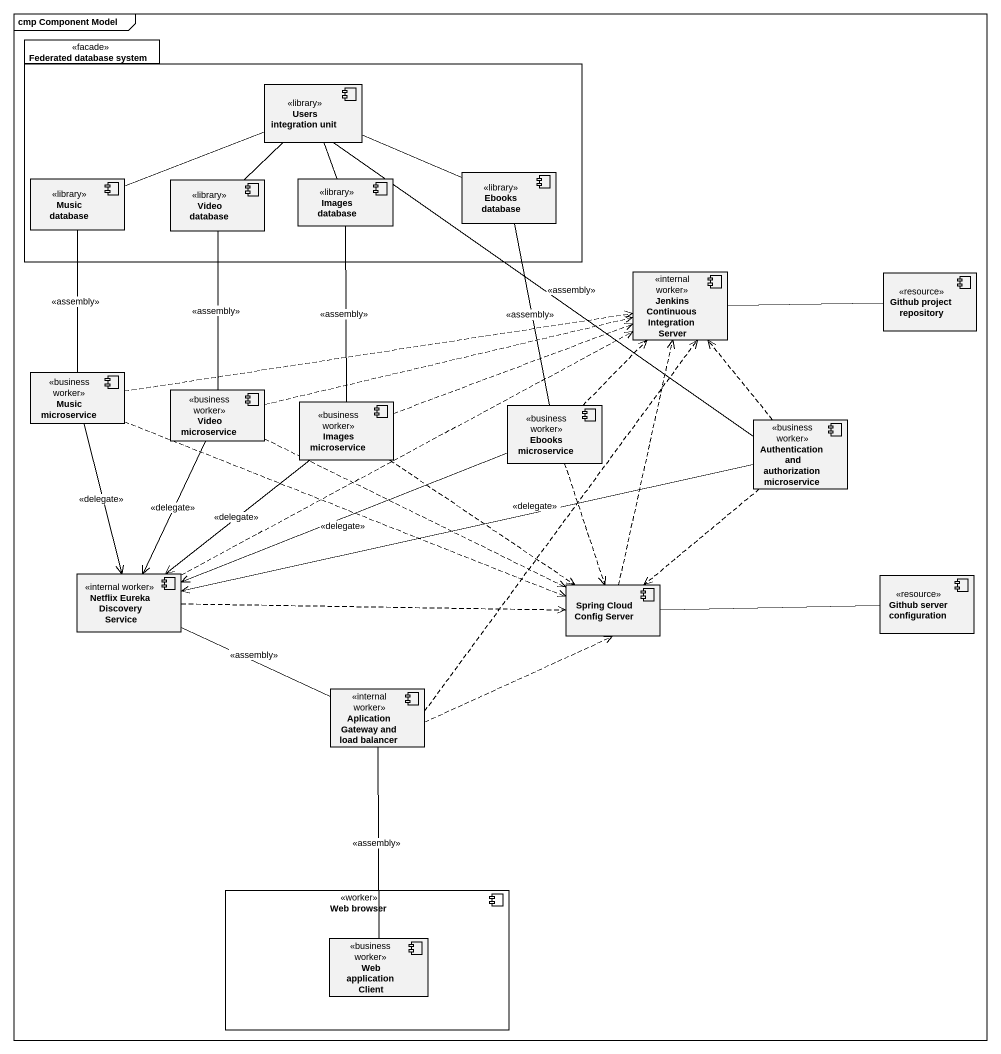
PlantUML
@startuml
mainframe cmp Component Model
package "Federated database system" as Federated_database_system <<facade>> {
  component "Users integration unit" as Users_integration_unit <<library>>
  component "Music database" as Music_database <<library>>
  component "Video database" as Video_database <<library>>
  component "Images database" as Images_database <<library>>
  component "Ebooks database" as Ebooks_database <<library>>
}
component "Jenkins Continuous Integration Server" as Jenkins_Continuous <<internal worker>>
component "Github project repository" as Github_project_repository <<resource>>
component "Music microservice" as Music_microservice <<business worker>>
component "Video microservice" as Video_microservice <<business worker>>
component "Images microservice" as Images_microservice <<business worker>>
component "Ebooks microservice" as Ebooks_microservice <<business worker>>
component "Authentication and authorization microservice" as Authentication_and <<business worker>>
component "Netflix Eureka Discovery Service" as Netflix_Eureka_Discovery <<internal worker>>
component "Spring Cloud Config Server" as Spring_Cloud_Config_Server
component "Github server configuration" as Github_server_configuration <<resource>>
component "Aplication Gateway and load balancer" as Aplication_Gateway_and_load <<internal worker>>
component "Web browser" as Web_browser <<worker>> {
  component "Web application Client" as Web_application_Client <<business worker>>
}
Users_integration_unit -left- Music_database
Users_integration_unit -- Video_database
Users_integration_unit -- Images_database
Users_integration_unit -right- Ebooks_database
Users_integration_unit -- Authentication_and : <<assembly>>
Music_database -- Music_microservice : <<assembly>>
Video_database -- Video_microservice : <<assembly>>
Images_database -- Images_microservice : <<assembly>>
Ebooks_database -- Ebooks_microservice : <<assembly>>
Jenkins_Continuous -right- Github_project_repository
Music_microservice .right.> Jenkins_Continuous
Music_microservice --> Netflix_Eureka_Discovery : <<delegate>>
Music_microservice .right.> Spring_Cloud_Config_Server
Video_microservice .right.> Jenkins_Continuous
Video_microservice --> Netflix_Eureka_Discovery : <<delegate>>
Video_microservice .right.> Spring_Cloud_Config_Server
Images_microservice .right.> Jenkins_Continuous
Images_microservice --> Netflix_Eureka_Discovery : <<delegate>>
Images_microservice ..> Spring_Cloud_Config_Server
Ebooks_microservice .up.> Jenkins_Continuous
Ebooks_microservice -left-> Netflix_Eureka_Discovery : <<delegate>>
Ebooks_microservice ..> Spring_Cloud_Config_Server
Authentication_and .up.> Jenkins_Continuous
Authentication_and -left-> Netflix_Eureka_Discovery : <<delegate>>
Authentication_and ..> Spring_Cloud_Config_Server
Netflix_Eureka_Discovery .right.> Jenkins_Continuous
Netflix_Eureka_Discovery .right.> Spring_Cloud_Config_Server
Netflix_Eureka_Discovery -right- Aplication_Gateway_and_load : <<assembly>>
Spring_Cloud_Config_Server .up.> Jenkins_Continuous
Spring_Cloud_Config_Server -right- Github_server_configuration
Aplication_Gateway_and_load .up.> Jenkins_Continuous
Aplication_Gateway_and_load .right.> Spring_Cloud_Config_Server
Aplication_Gateway_and_load -- Web_application_Client : <<assembly>>
@enduml
